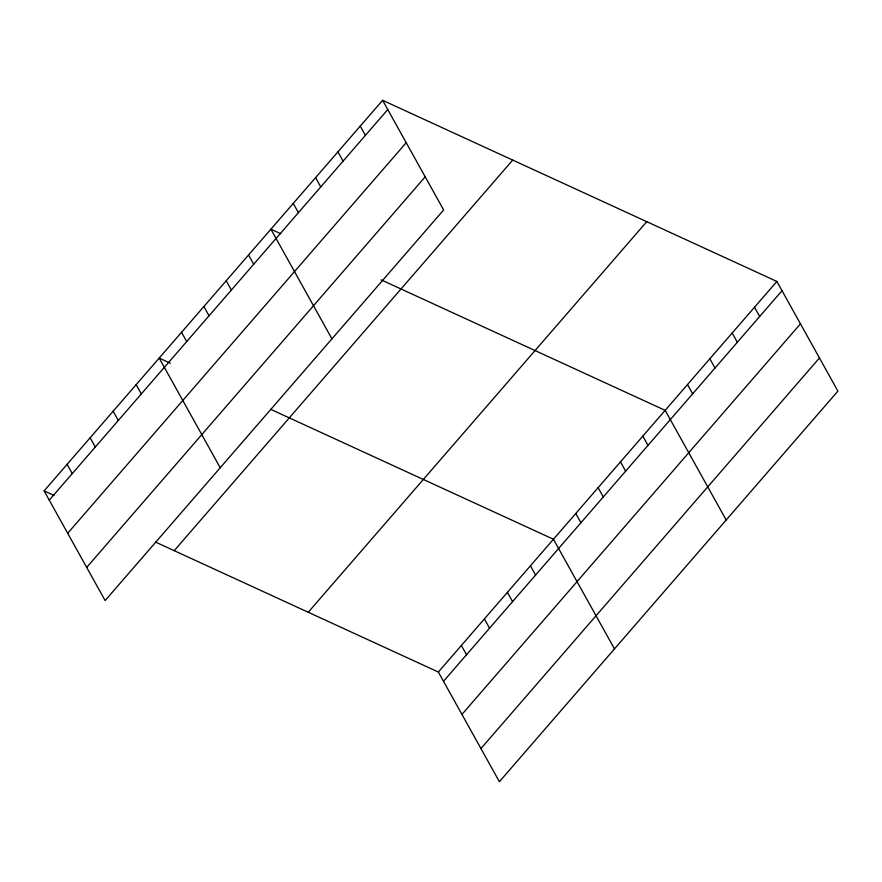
<?xml version="1.0" encoding="UTF-8"?>
<svg xmlns="http://www.w3.org/2000/svg" width="882" height="882" viewBox="0 0 882 882"><rect width="100%" height="100%" fill="white"/><g stroke="black" fill="none" stroke-linecap="round" stroke-linejoin="round"><path stroke-width="1.32" d="M382.612 100.305L443.646 209.96L105.134 600.554L44.1 490.888L382.612 100.305L776.866 281.446L837.9 391.112L499.388 781.695L438.354 672.04L155.618 542.132M49.26 500.149L387.771 109.566M67.694 533.279L406.205 142.697M86.69 567.424L425.201 176.83M174.206 550.677L512.718 160.083M308.248 612.262L646.76 221.669M438.354 672.04L776.866 281.446M443.514 681.301L782.025 290.707M461.947 714.431L800.459 323.837M480.944 748.564L819.455 357.982M280.818 233.752L270.906 229.199L331.941 338.853M381.178 279.87L665.16 410.351L726.195 520.005M170.347 363.219L159.19 358.092L220.224 467.747M270.708 409.336L553.444 539.244L614.478 648.898M44.1 490.888L54.011 495.452M754.529 307.234L759.678 316.495M732.181 333.01L737.341 342.271M709.845 358.787L714.993 368.048M687.497 384.563L692.657 393.824M642.813 436.127L647.972 445.388M620.476 461.903L625.625 471.164M598.128 487.68L603.288 496.941M360.275 126.082L365.424 135.343M575.792 513.467L580.94 522.728M337.927 151.858L343.087 161.119M315.591 177.635L320.739 186.896M530.435 565.803L535.583 575.064M293.243 203.422L298.403 212.683M507.415 592.362L512.563 601.623M484.394 618.921L489.543 628.182M248.559 254.975L253.718 264.236M461.374 645.481L466.523 654.742M226.222 280.752L231.371 290.013M203.874 306.528L209.034 315.789M181.538 332.316L186.686 341.577M136.17 384.651L141.329 393.912M113.161 411.21L118.309 420.471M90.14 437.77L95.289 447.031M67.12 464.329L72.269 473.59"/></g></svg>
